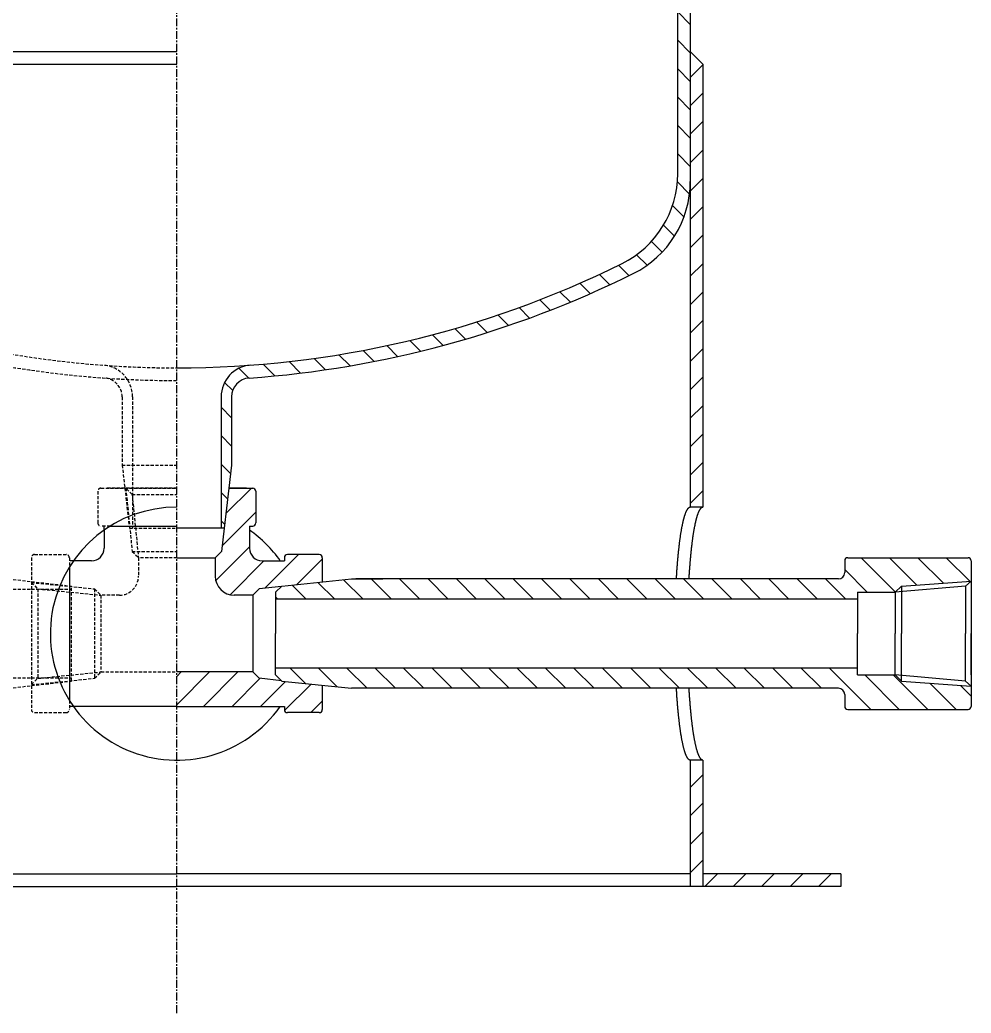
# Model space of a CAD drawing. Extents: x -168 to 126, y -632 to 125.
# Drawn here: x -24.8 to 125.6, y -518 to -361 of the extents above; entities that cross this region are included whole.
import ezdxf

# ---------------------------------------------------------------- set-up
doc = ezdxf.new("R2010")
doc.units = 0
doc.linetypes.add('CENTER', pattern=[2, 1.25, -0.25, 0.25, -0.25])
doc.linetypes.add('DASHED', pattern=[0.75, 0.5, -0.25])
doc.layers.get('0').update_dxf_attribs({"linetype": 'CONTINUOUS'})
doc.layers.add('CENTER', color=1, linetype='CENTER')

# ---------------------------------------------------------------- blocks, each defined once
blk = doc.blocks.new('*X0')
at = {"color": 0, "linetype": 'CONTINUOUS'}
for p, q in [((7.77, -439.03), (11.8, -435)), ((7.18, -444.11), (12.5, -438.79)), ((6.16, -449.62), (11.5, -444.28)), ((13.93, -450.82), (19.26, -445.5)), ((8.41, -451.85), (13.77, -446.5)), ((19, -450.25), (23, -446.25)), ((0, -469.25), (5.17, -464.07)), ((0, -464.76), (0.68, -464.07)), ((4.24, -469.5), (9.66, -464.07)), ((8.73, -469.5), (13.14, -465.09)), ((13.22, -469.5), (17.16, -465.56)), ((17.03, -470.18), (21.22, -465.98)), ((21.2, -470.5), (23, -468.7))]:
    blk.add_line(p, q, dxfattribs=at)
blk = doc.blocks.new('*X3')
at = {"color": 0, "linetype": 'CONTINUOUS'}
for p, q in [((57.73, -190.07), (54.12, -186.46)), ((65.5, -193.35), (61.36, -189.22)), ((80.47, -203.83), (69.38, -192.74)), ((81.2, -209.05), (78.89, -206.74)), ((81.2, -213.54), (79.2, -211.54)), ((81.2, -218.03), (79.2, -216.03)), ((81.2, -222.52), (79.2, -220.52)), ((81.2, -227.01), (79.2, -225.01)), ((81.2, -231.5), (79.2, -229.5)), ((81.2, -235.99), (79.2, -233.99)), ((81.2, -240.48), (79.2, -238.48)), ((81.2, -244.97), (79.2, -242.97)), ((81.2, -249.46), (79.2, -247.46)), ((81.2, -253.95), (79.2, -251.95)), ((81.2, -258.44), (79.2, -256.44)), ((81.2, -262.93), (79.2, -260.93)), ((81.2, -267.42), (79.2, -265.42)), ((81.2, -271.91), (79.2, -269.91)), ((81.2, -276.4), (79.2, -274.4)), ((81.2, -280.89), (79.2, -278.89)), ((81.2, -285.38), (79.2, -283.38)), ((81.2, -289.87), (79.2, -287.87)), ((81.2, -294.36), (79.2, -292.36)), ((81.2, -298.85), (79.2, -296.85)), ((81.2, -303.34), (79.2, -301.34)), ((81.2, -307.83), (79.2, -305.83)), ((81.2, -312.32), (79.2, -310.32)), ((81.2, -316.81), (79.2, -314.81)), ((81.2, -321.31), (79.2, -319.31)), ((81.2, -325.8), (79.2, -323.8)), ((81.2, -330.29), (79.2, -328.29)), ((81.2, -334.78), (79.2, -332.78)), ((81.2, -339.27), (79.2, -337.27)), ((81.2, -343.76), (79.2, -341.76)), ((81.2, -348.25), (79.2, -346.25)), ((81.2, -352.74), (79.2, -350.74)), ((81.2, -357.23), (79.2, -355.23)), ((81.2, -361.72), (79.2, -359.72)), ((81.2, -366.21), (79.2, -364.21)), ((81.2, -370.7), (79.2, -368.7)), ((81.2, -375.19), (79.2, -373.19)), ((81.2, -379.68), (79.2, -377.68)), ((81.2, -384.17), (79.2, -382.17)), ((81.08, -388.53), (79.15, -386.6)), ((80.2, -392.15), (78.38, -390.33)), ((78.72, -395.16), (76.97, -393.41)), ((76.76, -397.69), (75.06, -395.99)), ((74.36, -399.78), (72.69, -398.11)), ((71.5, -401.41), (69.86, -399.76)), ((68.46, -402.86), (66.82, -401.22)), ((65.37, -404.26), (63.73, -402.62)), ((62.23, -405.61), (60.58, -403.96)), ((55.77, -408.12), (54.11, -406.47)), ((59.03, -406.89), (57.38, -405.24)), ((52.45, -409.3), (50.79, -407.64)), ((45.63, -411.46), (43.95, -409.78)), ((49.07, -410.41), (47.4, -408.74)), ((42.12, -412.44), (40.43, -410.75)), ((34.91, -414.2), (33.19, -412.48)), ((38.55, -413.36), (36.85, -411.65)), ((23.52, -416.29), (21.73, -414.5)), ((27.39, -415.67), (25.63, -413.91)), ((31.19, -414.98), (29.45, -413.24)), ((11.36, -417.6), (9.82, -416.06)), ((15.51, -417.26), (13.66, -415.41)), ((19.56, -416.82), (17.74, -415)), ((8.83, -419.56), (7.55, -418.28)), ((8.65, -423.87), (7, -422.22)), ((8.65, -428.36), (7, -426.71)), ((8.5, -432.7), (7, -431.2)), ((8.03, -436.72), (7, -435.69)), ((7.57, -440.75), (7, -440.18))]:
    blk.add_line(p, q, dxfattribs=at)
blk = doc.blocks.new('*X4')
at = {"color": 0, "linetype": 'CONTINUOUS'}
for p, q in [((81.2, -370.09), (83.2, -368.09)), ((81.2, -374.58), (83.2, -372.58)), ((81.2, -379.07), (83.2, -377.07)), ((81.2, -383.56), (83.2, -381.56)), ((81.2, -388.05), (83.2, -386.05)), ((81.2, -392.54), (83.2, -390.54)), ((81.2, -397.03), (83.2, -395.03)), ((81.2, -401.52), (83.2, -399.52)), ((81.2, -406.01), (83.2, -404.01)), ((81.2, -410.5), (83.2, -408.5)), ((81.2, -414.99), (83.2, -412.99)), ((81.2, -419.48), (83.2, -417.48)), ((81.2, -423.97), (83.2, -421.97)), ((81.2, -428.46), (83.2, -426.46)), ((81.2, -432.95), (83.2, -430.95)), ((81.2, -437.44), (83.2, -435.44)), ((81.2, -482.34), (83.2, -480.34)), ((81.2, -486.83), (83.2, -484.83)), ((81.2, -491.32), (83.2, -489.32)), ((81.2, -495.81), (83.2, -493.81))]:
    blk.add_line(p, q, dxfattribs=at)
blk = doc.blocks.new('*X5')
at = {"color": 0, "linetype": 'CONTINUOUS'}
for p, q in [((83.5, -498), (85.5, -496)), ((87.99, -498), (89.99, -496)), ((92.48, -498), (94.48, -496)), ((96.97, -498), (98.97, -496)), ((101.46, -498), (103.46, -496))]:
    blk.add_line(p, q, dxfattribs=at)
blk = doc.blocks.new('*X6')
at = {"color": 0, "linetype": 'CONTINUOUS'}
for p, q in [((113.64, -451.43), (108.21, -446)), ((117.03, -450.32), (112.7, -446)), ((121.21, -450.02), (117.19, -446)), ((125.4, -449.72), (121.68, -446)), ((109.19, -451.47), (105.61, -447.88)), ((20.47, -452.55), (18.25, -450.33)), ((24.96, -452.55), (22.31, -449.9)), ((29.45, -452.55), (26.38, -449.48)), ((33.94, -452.55), (30.74, -449.35)), ((38.43, -452.55), (35.23, -449.35)), ((42.92, -452.55), (39.72, -449.35)), ((47.41, -452.55), (44.21, -449.35)), ((51.9, -452.55), (48.7, -449.35)), ((56.39, -452.55), (53.19, -449.35)), ((60.88, -452.55), (57.68, -449.35)), ((65.37, -452.55), (62.17, -449.35)), ((69.86, -452.55), (66.66, -449.35)), ((74.35, -452.55), (71.15, -449.35)), ((78.84, -452.55), (75.64, -449.35)), ((83.33, -452.55), (80.13, -449.35)), ((87.82, -452.55), (84.62, -449.35)), ((92.31, -452.55), (89.11, -449.35)), ((96.8, -452.55), (93.6, -449.35)), ((101.29, -452.55), (98.09, -449.35)), ((105.78, -452.55), (102.58, -449.35)), ((15.98, -452.55), (15.61, -452.18)), ((20.34, -465.89), (17.9, -463.45)), ((25.36, -466.41), (22.39, -463.45)), ((30.08, -466.65), (26.88, -463.45)), ((34.57, -466.65), (31.37, -463.45)), ((39.06, -466.65), (35.86, -463.45)), ((43.55, -466.65), (40.35, -463.45)), ((48.04, -466.65), (44.84, -463.45)), ((52.53, -466.65), (49.33, -463.45)), ((57.02, -466.65), (53.82, -463.45)), ((61.51, -466.65), (58.31, -463.45)), ((66, -466.65), (62.8, -463.45)), ((70.49, -466.65), (67.29, -463.45)), ((74.98, -466.65), (71.78, -463.45)), ((79.47, -466.65), (76.27, -463.45)), ((83.96, -466.65), (80.76, -463.45)), ((88.45, -466.65), (85.25, -463.45)), ((92.94, -466.65), (89.74, -463.45)), ((97.43, -466.65), (94.23, -463.45)), ((101.92, -466.65), (98.72, -463.45)), ((109.76, -470), (103.21, -463.45)), ((114.25, -470), (108.79, -464.53)), ((118.74, -470), (113.28, -464.53)), ((123.23, -470), (119.06, -465.82)), ((125.61, -467.88), (123.9, -466.18))]:
    blk.add_line(p, q, dxfattribs=at)

msp = doc.modelspace()

# ---------------------------------------------------------------- linework, layer by layer
at = {"color": 7, "linetype": 'CONTINUOUS'}
for p, q in [((81.2, -208.64), (81.2, -386.53)), ((79.2, -385.31), (79.2, -209.87)), ((-81.2, -366), (0, -366)), ((83.2, -368), (81.2, -366)), ((-83.2, -368), (0, -368)), ((83.2, -368), (83.2, -438)), ((81.2, -386.53), (81.2, -438)), ((7, -420.56), (7, -435)), ((8.65, -420.59), (8.65, -431.35)), ((8.65, -431.35), (8.23, -435)), ((7, -435), (7, -441.35)), ((8.23, -435), (7.5, -441.35)), ((8.23, -435), (12, -435)), ((11, -435), (8.23, -435)), ((12.5, -435.5), (12.5, -440.5)), ((83.2, -438), (81.2, -438)), ((-10.54, -441), (0, -441)), ((-10.54, -441), (0, -441)), ((11.5, -441), (11.5, -444.5)), ((11.5, -441), (12, -441)), ((-11.5, -441.64), (-11.5, -444.5)), ((7.5, -441.35), (0, -441.35)), ((7.5, -441.35), (7.07, -445)), ((7.07, -445), (6.07, -446)), ((22.5, -445.5), (17.5, -445.5)), ((-17, -447.46), (-17, -468.54)), ((-13.5, -446.5), (-16.36, -446.5)), ((0, -446), (6.07, -446)), ((0, -446), (6.07, -446)), ((6.07, -446), (6.07, -448.93)), ((6.07, -446), (6.07, -448.93)), ((13.5, -446.5), (17, -446.5)), ((17, -446), (17, -446.5)), ((23, -446), (23, -449.83)), ((105.61, -446.5), (105.61, -448.35)), ((106.11, -446), (125.11, -446)), ((125.61, -446.5), (125.61, -469.5)), ((16.56, -450.54), (13, -450.93)), ((16.6, -450.5), (15.61, -451.47)), ((16.6, -450.5), (27.61, -449.35)), ((27.61, -449.35), (32.55, -449.35)), ((27.61, -449.35), (32.55, -449.35)), ((104.61, -449.35), (28.32, -449.35)), ((114.6, -450.5), (113.61, -451.47)), ((124.73, -450.5), (113.61, -451.47)), ((114.6, -450.5), (125.61, -449.7)), ((114.6, -450.5), (114.6, -458)), ((125.61, -449.7), (124.73, -450.5)), ((124.73, -450.5), (124.73, -458)), ((12, -451.93), (9.07, -451.93)), ((13, -450.93), (12, -451.93)), ((12, -451.93), (12, -464.07)), ((15.61, -451.47), (15.61, -458)), ((107.61, -451.47), (107.61, -458)), ((107.61, -451.47), (113.61, -451.47)), ((113.61, -451.47), (113.61, -458)), ((32.55, -452.55), (15.61, -452.55)), ((107.61, -452.55), (28.32, -452.55)), ((15.61, -464.53), (15.61, -458)), ((107.61, -464.53), (107.61, -458)), ((113.61, -464.53), (113.61, -458)), ((114.6, -465.5), (114.6, -458)), ((124.73, -465.5), (124.73, -458)), ((125.61, -464.53), (125.61, -458)), ((125.61, -464.53), (125.61, -458)), ((125.61, -464.53), (125.61, -458)), ((12, -464.07), (0, -464.07)), ((13, -465.07), (12, -464.07)), ((32.55, -463.45), (15.61, -463.45)), ((32.55, -463.45), (15.61, -463.45)), ((16.6, -465.5), (15.61, -464.53)), ((107.61, -463.45), (28.32, -463.45)), ((107.61, -464.53), (113.61, -464.53)), ((114.6, -465.5), (113.61, -464.53)), ((124.73, -465.5), (113.61, -464.53)), ((16.56, -465.46), (13, -465.07)), ((16.6, -465.5), (27.61, -466.65)), ((23, -466.17), (23, -470)), ((114.6, -465.5), (125.61, -466.3)), ((125.61, -466.3), (124.73, -465.5)), ((104.61, -466.65), (27.61, -466.65)), ((105.61, -467.65), (105.61, -469.5)), ((0, -469.5), (-16.36, -469.5)), ((0, -469.5), (17, -469.5)), ((17, -469.5), (17, -470)), ((22.5, -470.5), (17.5, -470.5)), ((106.11, -470), (125.11, -470)), ((83.2, -478), (81.2, -478)), ((81.2, -478), (81.2, -498)), ((83.2, -478), (83.2, -498)), ((-105, -496), (0, -496)), ((81.2, -496), (0, -496)), ((105, -496), (83.2, -496)), ((105, -496), (105, -498)), ((-105, -498), (0, -498)), ((105, -498), (0, -498))]:
    msp.add_line(p, q, dxfattribs=at)
at = {"color": 3, "linetype": 'DASHED'}
for p, q in [((-8.65, -420.59), (-8.65, -431.35)), ((-7, -420.56), (-7, -435)), ((-8.65, -431.35), (-8.23, -435)), ((-8.65, -431.35), (0, -431.35)), ((-12.5, -435.5), (-12.5, -440.5)), ((-12, -435), (0, -435)), ((0, -435), (-11, -435)), ((-8.23, -435), (0, -435)), ((-8.23, -435), (-7.5, -441.35)), ((-8.23, -435), (0, -435)), ((-8.07, -435), (-7.07, -445)), ((-7.07, -436), (-8.07, -435)), ((-7.07, -436), (-6.07, -446)), ((-7.07, -436), (0, -436)), ((-7, -435), (-7, -441.35)), ((-10.54, -441), (-12, -441)), ((-11.5, -441.64), (-11.5, -441)), ((-7.5, -441.35), (0, -441.35)), ((-22.5, -445.5), (-17.5, -445.5)), ((-7.07, -445), (0, -445)), ((-7.07, -445), (-6.07, -446)), ((-23, -446), (-23, -458)), ((-17, -446), (-17, -447.46)), ((-16.36, -446.5), (-17, -446.5)), ((-6.07, -446), (-6.07, -448.93)), ((0, -446), (-6.07, -446)), ((-26.65, -449.35), (-23, -449.77)), ((-23, -449.77), (-23, -466.23)), ((-23, -449.77), (-16.65, -450.5)), ((-23, -449.93), (-22, -450.93)), ((-23, -449.93), (-13, -450.93)), ((-16.65, -465.5), (-16.65, -450.5)), ((-102.41, -451), (-23, -451)), ((-23, -451), (-16.65, -451)), ((-22, -450.93), (-22, -465.07)), ((-22, -450.93), (-12, -451.93)), ((-13, -450.93), (-12, -451.93)), ((-13, -450.93), (-13, -465.07)), ((-9.07, -451.93), (-12, -451.93)), ((-12, -451.93), (-12, -464.07)), ((-23, -458), (-23, -470)), ((-22, -465.07), (-12, -464.07)), ((-13, -465.07), (-12, -464.07)), ((-12, -464.07), (0, -464.07)), ((-102.41, -465), (-23, -465)), ((-26.65, -466.65), (-23, -466.23)), ((-23, -465), (-16.65, -465)), ((-23, -466.07), (-22, -465.07)), ((-23, -466.07), (-13, -465.07)), ((-23, -466.23), (-16.65, -465.5)), ((-17, -468.54), (-17, -470)), ((-22.5, -470.5), (-17.5, -470.5)), ((-16.36, -469.5), (-17, -469.5))]:
    msp.add_line(p, q, dxfattribs=at)
at = {"color": 7, "linetype": 'CONTINUOUS'}
for points in [[(79, -449.35, 0), (79.01, -449.19, 0), (79.02, -449.04, 0), (79.03, -448.88, 0), (79.04, -448.72, 0), (79.05, -448.57, 0), (79.06, -448.41, 0), (79.07, -448.26, 0), (79.08, -448.11, 0), (79.09, -447.95, 0), (79.1, -447.8, 0), (79.11, -447.65, 0), (79.12, -447.5, 0), (79.13, -447.35, 0), (79.15, -447.2, 0), (79.16, -447.06, 0), (79.17, -446.91, 0), (79.18, -446.76, 0), (79.19, -446.62, 0), (79.21, -446.48, 0), (79.22, -446.33, 0), (79.23, -446.19, 0), (79.24, -446.05, 0), (79.26, -445.91, 0), (79.27, -445.77, 0), (79.28, -445.63, 0), (79.3, -445.5, 0), (79.31, -445.36, 0), (79.32, -445.22, 0), (79.34, -445.09, 0), (79.35, -444.95, 0), (79.36, -444.82, 0), (79.38, -444.69, 0), (79.39, -444.56, 0), (79.41, -444.43, 0), (79.42, -444.3, 0), (79.44, -444.17, 0), (79.45, -444.05, 0), (79.47, -443.92, 0), (79.48, -443.8, 0), (79.5, -443.68, 0), (79.51, -443.55, 0), (79.53, -443.43, 0), (79.54, -443.31, 0), (79.56, -443.19, 0), (79.58, -443.08, 0), (79.59, -442.96, 0), (79.61, -442.85, 0), (79.62, -442.73, 0), (79.64, -442.62, 0), (79.66, -442.51, 0), (79.67, -442.4, 0), (79.69, -442.29, 0), (79.71, -442.18, 0), (79.72, -442.07, 0), (79.74, -441.97, 0), (79.76, -441.86, 0), (79.78, -441.76, 0), (79.79, -441.66, 0), (79.81, -441.56, 0), (79.83, -441.46, 0), (79.85, -441.36, 0), (79.86, -441.26, 0), (79.88, -441.17, 0), (79.9, -441.07, 0), (79.92, -440.98, 0), (79.94, -440.89, 0), (79.96, -440.8, 0), (79.97, -440.71, 0), (79.99, -440.62, 0), (80.01, -440.54, 0), (80.03, -440.45, 0), (80.05, -440.37, 0), (80.07, -440.29, 0), (80.09, -440.2, 0), (80.11, -440.12, 0), (80.12, -440.05, 0), (80.14, -439.97, 0), (80.16, -439.89, 0), (80.18, -439.82, 0), (80.2, -439.75, 0), (80.22, -439.68, 0), (80.24, -439.61, 0), (80.26, -439.54, 0), (80.28, -439.47, 0), (80.3, -439.41, 0), (80.32, -439.34, 0), (80.34, -439.28, 0), (80.36, -439.22, 0), (80.38, -439.16, 0), (80.4, -439.1, 0), (80.42, -439.05, 0), (80.44, -438.99, 0), (80.46, -438.94, 0), (80.48, -438.88, 0), (80.5, -438.83, 0), (80.52, -438.78, 0), (80.54, -438.74, 0), (80.56, -438.69, 0), (80.59, -438.64, 0), (80.61, -438.6, 0), (80.63, -438.56, 0), (80.65, -438.52, 0), (80.67, -438.48, 0), (80.69, -438.44, 0), (80.71, -438.41, 0), (80.73, -438.37, 0), (80.75, -438.34, 0), (80.77, -438.31, 0), (80.8, -438.28, 0), (80.82, -438.25, 0), (80.84, -438.22, 0), (80.86, -438.2, 0), (80.88, -438.17, 0), (80.9, -438.15, 0), (80.92, -438.13, 0), (80.94, -438.11, 0), (80.96, -438.09, 0), (80.99, -438.08, 0), (81.01, -438.06, 0), (81.03, -438.05, 0), (81.05, -438.04, 0), (81.07, -438.03, 0), (81.09, -438.02, 0), (81.11, -438.01, 0), (81.14, -438.01, 0), (81.16, -438, 0), (81.18, -438, 0), (81.2, -438, 0)], [(81, -449.35, 0), (81.01, -449.19, 0), (81.02, -449.04, 0), (81.03, -448.88, 0), (81.04, -448.72, 0), (81.05, -448.57, 0), (81.06, -448.41, 0), (81.07, -448.26, 0), (81.08, -448.11, 0), (81.09, -447.95, 0), (81.1, -447.8, 0), (81.11, -447.65, 0), (81.12, -447.5, 0), (81.13, -447.35, 0), (81.15, -447.2, 0), (81.16, -447.06, 0), (81.17, -446.91, 0), (81.18, -446.76, 0), (81.19, -446.62, 0), (81.21, -446.48, 0), (81.22, -446.33, 0), (81.23, -446.19, 0), (81.24, -446.05, 0), (81.26, -445.91, 0), (81.27, -445.77, 0), (81.28, -445.63, 0), (81.3, -445.5, 0), (81.31, -445.36, 0), (81.32, -445.22, 0), (81.34, -445.09, 0), (81.35, -444.95, 0), (81.36, -444.82, 0), (81.38, -444.69, 0), (81.39, -444.56, 0), (81.41, -444.43, 0), (81.42, -444.3, 0), (81.44, -444.17, 0), (81.45, -444.05, 0), (81.47, -443.92, 0), (81.48, -443.8, 0), (81.5, -443.68, 0), (81.51, -443.55, 0), (81.53, -443.43, 0), (81.54, -443.31, 0), (81.56, -443.19, 0), (81.58, -443.08, 0), (81.59, -442.96, 0), (81.61, -442.85, 0), (81.62, -442.73, 0), (81.64, -442.62, 0), (81.66, -442.51, 0), (81.67, -442.4, 0), (81.69, -442.29, 0), (81.71, -442.18, 0), (81.72, -442.07, 0), (81.74, -441.97, 0), (81.76, -441.86, 0), (81.78, -441.76, 0), (81.79, -441.66, 0), (81.81, -441.56, 0), (81.83, -441.46, 0), (81.85, -441.36, 0), (81.86, -441.26, 0), (81.88, -441.17, 0), (81.9, -441.07, 0), (81.92, -440.98, 0), (81.94, -440.89, 0), (81.96, -440.8, 0), (81.97, -440.71, 0), (81.99, -440.62, 0), (82.01, -440.54, 0), (82.03, -440.45, 0), (82.05, -440.37, 0), (82.07, -440.29, 0), (82.09, -440.2, 0), (82.11, -440.12, 0), (82.12, -440.05, 0), (82.14, -439.97, 0), (82.16, -439.89, 0), (82.18, -439.82, 0), (82.2, -439.75, 0), (82.22, -439.68, 0), (82.24, -439.61, 0), (82.26, -439.54, 0), (82.28, -439.47, 0), (82.3, -439.41, 0), (82.32, -439.34, 0), (82.34, -439.28, 0), (82.36, -439.22, 0), (82.38, -439.16, 0), (82.4, -439.1, 0), (82.42, -439.05, 0), (82.44, -438.99, 0), (82.46, -438.94, 0), (82.48, -438.88, 0), (82.5, -438.83, 0), (82.52, -438.78, 0), (82.54, -438.74, 0), (82.56, -438.69, 0), (82.59, -438.64, 0), (82.61, -438.6, 0), (82.63, -438.56, 0), (82.65, -438.52, 0), (82.67, -438.48, 0), (82.69, -438.44, 0), (82.71, -438.41, 0), (82.73, -438.37, 0), (82.75, -438.34, 0), (82.77, -438.31, 0), (82.8, -438.28, 0), (82.82, -438.25, 0), (82.84, -438.22, 0), (82.86, -438.2, 0), (82.88, -438.17, 0), (82.9, -438.15, 0), (82.92, -438.13, 0), (82.94, -438.11, 0), (82.96, -438.09, 0), (82.99, -438.08, 0), (83.01, -438.06, 0), (83.03, -438.05, 0), (83.05, -438.04, 0), (83.07, -438.03, 0), (83.09, -438.02, 0), (83.11, -438.01, 0), (83.14, -438.01, 0), (83.16, -438, 0), (83.18, -438, 0), (83.2, -438, 0)], [(81.2, -478, 0), (81.18, -478, 0), (81.16, -478, 0), (81.14, -477.99, 0), (81.11, -477.99, 0), (81.09, -477.98, 0), (81.07, -477.97, 0), (81.05, -477.96, 0), (81.03, -477.95, 0), (81.01, -477.94, 0), (80.99, -477.92, 0), (80.96, -477.91, 0), (80.94, -477.89, 0), (80.92, -477.87, 0), (80.9, -477.85, 0), (80.88, -477.83, 0), (80.86, -477.8, 0), (80.84, -477.78, 0), (80.82, -477.75, 0), (80.8, -477.72, 0), (80.77, -477.69, 0), (80.75, -477.66, 0), (80.73, -477.63, 0), (80.71, -477.59, 0), (80.69, -477.56, 0), (80.67, -477.52, 0), (80.65, -477.48, 0), (80.63, -477.44, 0), (80.61, -477.4, 0), (80.59, -477.36, 0), (80.56, -477.31, 0), (80.54, -477.26, 0), (80.52, -477.22, 0), (80.5, -477.17, 0), (80.48, -477.12, 0), (80.46, -477.06, 0), (80.44, -477.01, 0), (80.42, -476.95, 0), (80.4, -476.9, 0), (80.38, -476.84, 0), (80.36, -476.78, 0), (80.34, -476.72, 0), (80.32, -476.66, 0), (80.3, -476.59, 0), (80.28, -476.53, 0), (80.26, -476.46, 0), (80.24, -476.39, 0), (80.22, -476.32, 0), (80.2, -476.25, 0), (80.18, -476.18, 0), (80.16, -476.11, 0), (80.14, -476.03, 0), (80.12, -475.95, 0), (80.11, -475.88, 0), (80.09, -475.8, 0), (80.07, -475.71, 0), (80.05, -475.63, 0), (80.03, -475.55, 0), (80.01, -475.46, 0), (79.99, -475.38, 0), (79.97, -475.29, 0), (79.96, -475.2, 0), (79.94, -475.11, 0), (79.92, -475.02, 0), (79.9, -474.93, 0), (79.88, -474.83, 0), (79.86, -474.74, 0), (79.85, -474.64, 0), (79.83, -474.54, 0), (79.81, -474.44, 0), (79.79, -474.34, 0), (79.78, -474.24, 0), (79.76, -474.14, 0), (79.74, -474.03, 0), (79.72, -473.93, 0), (79.71, -473.82, 0), (79.69, -473.71, 0), (79.67, -473.6, 0), (79.66, -473.49, 0), (79.64, -473.38, 0), (79.62, -473.27, 0), (79.61, -473.15, 0), (79.59, -473.04, 0), (79.58, -472.92, 0), (79.56, -472.81, 0), (79.54, -472.69, 0), (79.53, -472.57, 0), (79.51, -472.45, 0), (79.5, -472.32, 0), (79.48, -472.2, 0), (79.47, -472.08, 0), (79.45, -471.95, 0), (79.44, -471.83, 0), (79.42, -471.7, 0), (79.41, -471.57, 0), (79.39, -471.44, 0), (79.38, -471.31, 0), (79.36, -471.18, 0), (79.35, -471.05, 0), (79.34, -470.91, 0), (79.32, -470.78, 0), (79.31, -470.64, 0), (79.3, -470.5, 0), (79.28, -470.37, 0), (79.27, -470.23, 0), (79.26, -470.09, 0), (79.24, -469.95, 0), (79.23, -469.81, 0), (79.22, -469.67, 0), (79.21, -469.52, 0), (79.19, -469.38, 0), (79.18, -469.24, 0), (79.17, -469.09, 0), (79.16, -468.94, 0), (79.15, -468.8, 0), (79.13, -468.65, 0), (79.12, -468.5, 0), (79.11, -468.35, 0), (79.1, -468.2, 0), (79.09, -468.05, 0), (79.08, -467.89, 0), (79.07, -467.74, 0), (79.06, -467.59, 0), (79.05, -467.43, 0), (79.04, -467.28, 0), (79.03, -467.12, 0), (79.02, -466.96, 0), (79.01, -466.81, 0), (79, -466.65, 0)], [(83.2, -478, 0), (83.18, -478, 0), (83.16, -478, 0), (83.14, -477.99, 0), (83.11, -477.99, 0), (83.09, -477.98, 0), (83.07, -477.97, 0), (83.05, -477.96, 0), (83.03, -477.95, 0), (83.01, -477.94, 0), (82.99, -477.92, 0), (82.96, -477.91, 0), (82.94, -477.89, 0), (82.92, -477.87, 0), (82.9, -477.85, 0), (82.88, -477.83, 0), (82.86, -477.8, 0), (82.84, -477.78, 0), (82.82, -477.75, 0), (82.8, -477.72, 0), (82.77, -477.69, 0), (82.75, -477.66, 0), (82.73, -477.63, 0), (82.71, -477.59, 0), (82.69, -477.56, 0), (82.67, -477.52, 0), (82.65, -477.48, 0), (82.63, -477.44, 0), (82.61, -477.4, 0), (82.59, -477.36, 0), (82.56, -477.31, 0), (82.54, -477.26, 0), (82.52, -477.22, 0), (82.5, -477.17, 0), (82.48, -477.12, 0), (82.46, -477.06, 0), (82.44, -477.01, 0), (82.42, -476.95, 0), (82.4, -476.9, 0), (82.38, -476.84, 0), (82.36, -476.78, 0), (82.34, -476.72, 0), (82.32, -476.66, 0), (82.3, -476.59, 0), (82.28, -476.53, 0), (82.26, -476.46, 0), (82.24, -476.39, 0), (82.22, -476.32, 0), (82.2, -476.25, 0), (82.18, -476.18, 0), (82.16, -476.11, 0), (82.14, -476.03, 0), (82.12, -475.95, 0), (82.11, -475.88, 0), (82.09, -475.8, 0), (82.07, -475.71, 0), (82.05, -475.63, 0), (82.03, -475.55, 0), (82.01, -475.46, 0), (81.99, -475.38, 0), (81.97, -475.29, 0), (81.96, -475.2, 0), (81.94, -475.11, 0), (81.92, -475.02, 0), (81.9, -474.93, 0), (81.88, -474.83, 0), (81.86, -474.74, 0), (81.85, -474.64, 0), (81.83, -474.54, 0), (81.81, -474.44, 0), (81.79, -474.34, 0), (81.78, -474.24, 0), (81.76, -474.14, 0), (81.74, -474.03, 0), (81.72, -473.93, 0), (81.71, -473.82, 0), (81.69, -473.71, 0), (81.67, -473.6, 0), (81.66, -473.49, 0), (81.64, -473.38, 0), (81.62, -473.27, 0), (81.61, -473.15, 0), (81.59, -473.04, 0), (81.58, -472.92, 0), (81.56, -472.81, 0), (81.54, -472.69, 0), (81.53, -472.57, 0), (81.51, -472.45, 0), (81.5, -472.32, 0), (81.48, -472.2, 0), (81.47, -472.08, 0), (81.45, -471.95, 0), (81.44, -471.83, 0), (81.42, -471.7, 0), (81.41, -471.57, 0), (81.39, -471.44, 0), (81.38, -471.31, 0), (81.36, -471.18, 0), (81.35, -471.05, 0), (81.34, -470.91, 0), (81.32, -470.78, 0), (81.31, -470.64, 0), (81.3, -470.5, 0), (81.28, -470.37, 0), (81.27, -470.23, 0), (81.26, -470.09, 0), (81.24, -469.95, 0), (81.23, -469.81, 0), (81.22, -469.67, 0), (81.21, -469.52, 0), (81.19, -469.38, 0), (81.18, -469.24, 0), (81.17, -469.09, 0), (81.16, -468.94, 0), (81.15, -468.8, 0), (81.13, -468.65, 0), (81.12, -468.5, 0), (81.11, -468.35, 0), (81.1, -468.2, 0), (81.09, -468.05, 0), (81.08, -467.89, 0), (81.07, -467.74, 0), (81.06, -467.59, 0), (81.05, -467.43, 0), (81.04, -467.28, 0), (81.03, -467.12, 0), (81.02, -466.96, 0), (81.01, -466.81, 0), (81, -466.65, 0)]]:
    msp.add_polyline3d(points, dxfattribs=at)
for centre, radius, start, end in [((63.36, -385.31), 15.84, 296.3878, 0), ((64.96, -386.53), 16.24, 296.3878, 0), ((0, -257.6), 158.4, 270, 296.3878), ((0, -255.6), 162.4, 274.039, 296.3878), ((12, -420.56), 5, 94.2116, 180), ((11.65, -420.59), 3, 94.039, 180), ((12, -435.5), 0.5, 0, 90), ((0, -458), 20, 90, 324.9004), ((12, -440.5), 0.5, 270, 0), ((0, -458), 20, 35.0996, 54.9004), ((-13.5, -444.5), 2, 270, 0), ((13.5, -444.5), 2, 180, 270), ((17.5, -446), 0.5, 90, 180), ((22.5, -446), 0.5, 0, 90), ((106.11, -446.5), 0.5, 90, 180), ((125.11, -446.5), 0.5, 0, 90), ((9.07, -448.93), 3, 180, 270), ((104.61, -448.35), 1, 270, 0), ((104.61, -467.65), 1, 0, 90), ((17.5, -470), 0.5, 180, 270), ((22.5, -470), 0.5, 270, 0), ((106.11, -469.5), 0.5, 180, 270), ((125.11, -469.5), 0.5, 270, 0)]:
    msp.add_arc(centre, radius, start, end, dxfattribs=at)
at = {"color": 3, "linetype": 'DASHED'}
for centre, radius, start, end in [((0, -257.6), 158.4, 243.6122, 270), ((0, -255.6), 162.4, 243.6122, 270), ((-12, -420.56), 5, 0, 85.7884), ((-11.65, -420.59), 3, 0, 85.961), ((-12, -435.5), 0.5, 90, 180), ((-12, -440.5), 0.5, 180, 270), ((-22.5, -446), 0.5, 90, 180), ((-17.5, -446), 0.5, 0, 90), ((-9.07, -448.93), 3, 270, 0), ((-22.5, -470), 0.5, 180, 270), ((-17.5, -470), 0.5, 270, 0)]:
    msp.add_arc(centre, radius, start, end, dxfattribs=at)
at = {"layer": 'CENTER', "color": 1, "linetype": 'CENTER'}
msp.add_line((0, -518), (0, -130), dxfattribs=at)

# ---------------------------------------------------------------- block references
at = {"color": 7, "linetype": 'CONTINUOUS'}
for name in ['*X3', '*X4', '*X0', '*X6', '*X5']:
    msp.add_blockref(name, (0, 0), dxfattribs=at)

doc.saveas('drawing.dxf')
